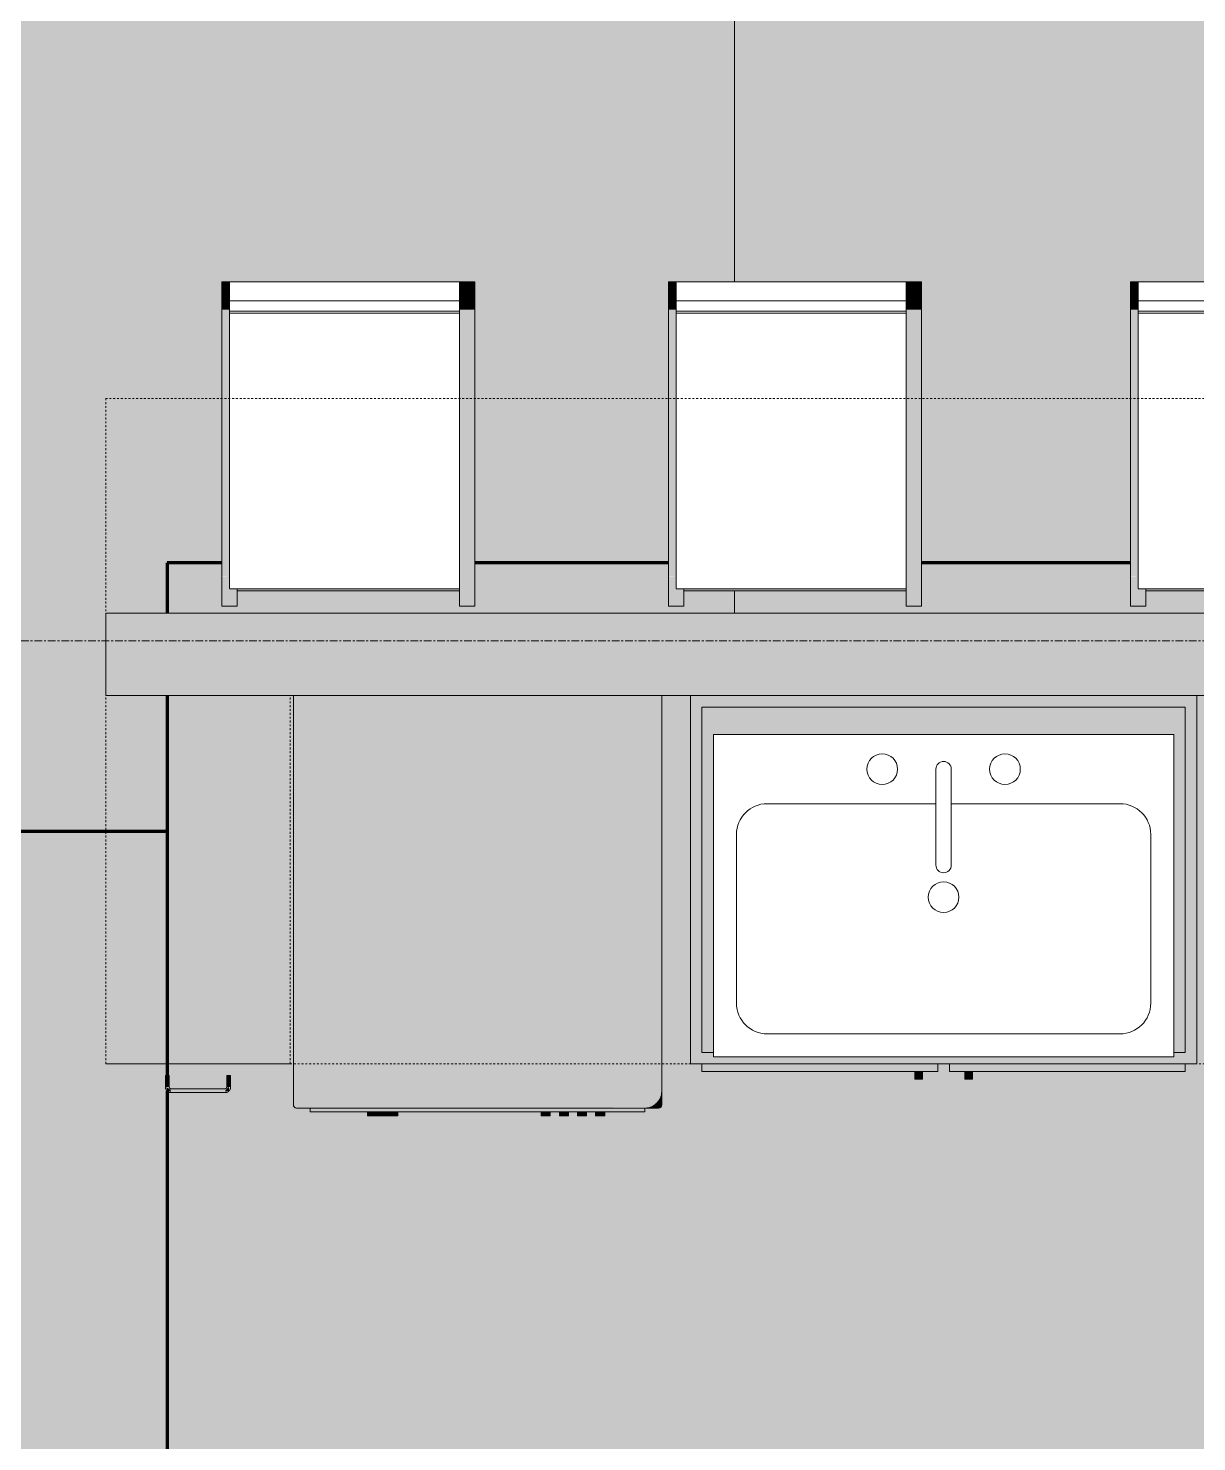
# Model space of a CAD drawing. Header units: inches. Extents: x -4218 to -1814, y 9706 to 12426.
# Drawn here: x -2758.4 to -2682.2, y 11795 to 11887.1 of the extents above; entities that cross this region are included whole.
import ezdxf

# ---------------------------------------------------------------- set-up
doc = ezdxf.new("R2010")
doc.units = ezdxf.units.IN
doc.header["$MEASUREMENT"] = 0
doc.linetypes.add('Dash', pattern=[0.25, 0.125, -0.125])
doc.linetypes.add('Grid Line 1_2_', pattern=[0.875, 0.5, -0.125, 0.125, -0.125])
for name, color, linetype, lineweight in [('0-1', 7, 'Continuous', 5), ('0-2', 10, 'Continuous', 13), ('A-AREA-1', 130, 'Continuous', 70), ('A-AREA-PATT-4', 41, 'Continuous', 9), ('A-FLOR-1', 10, 'Continuous', 13), ('A-WALL-1', 8, 'Continuous', 5), ('A-WALL-3', 10, 'Continuous', 13), ('I-FURN-1', 7, 'Continuous', 9), ('I-FURN-2', 9, 'Continuous', 9), ('P-SANR-FIXT-2', 7, 'Continuous', 9), ('Q-CASE', 31, 'Continuous', 9), ('Q-CASE-1', 9, 'Continuous', 9), ('Q-CASE-3', 7, 'Continuous', 9), ('Q-CASE-HDLN-1', 7, 'Dash', 9), ('Q-CASE-HDLN-2', 31, 'Continuous', 9), ('Q-SPCQ-1', 7, 'Continuous', 9), ('Q-SPCQ-2', 55, 'Continuous', 9), ('S-GRID-1', 1, 'Grid Line 1_2_', 9)]:
    doc.layers.add(name, color=color, linetype=linetype, lineweight=lineweight)

# ---------------------------------------------------------------- blocks, each defined once
blk = doc.blocks.new('OD_CW_Countertop - OD_CW_Countertop-2487585-FLOOR PLAN - 2ND FLOOR')
at = {"layer": 'Q-CASE-HDLN-1'}
for p, q in [((109.338, 24), (0.738, 24)), ((0.738, 24), (0.738, -19.375)), ((0.738, -19.375), (97.088, -19.375))]:
    blk.add_line(p, q, dxfattribs=at)
blk = doc.blocks.new('Sink Kitchen-Single - 30_ x 21_-366345-FLOOR PLAN - 2ND FLOOR')
at = {"layer": 'P-SANR-FIXT-2'}
for p, q in [((15.618, 10.592), (-14.382, 10.592)), ((-14.382, 10.592), (-14.382, -10.408)), ((15.618, -10.408), (15.618, 10.592)), ((0.118, 8.342), (0.118, 2.092)), ((1.118, 8.342), (1.118, 2.092)), ((0.118, 6.092), (-10.882, 6.092)), ((12.118, 6.092), (1.118, 6.092)), ((-12.882, 4.092), (-12.882, -6.908)), ((14.118, -6.908), (14.118, 4.092)), ((-10.882, -8.908), (12.118, -8.908)), ((-14.382, -10.408), (15.618, -10.408))]:
    blk.add_line(p, q, dxfattribs=at)
for centre, radius, start, end in [((-3.382, 8.342), 1, 360, 180), ((4.618, 8.342), 1, 360, 180), ((-3.382, 8.342), 1, 180, 0), ((0.618, 8.342), 0.5, 360, 180), ((4.618, 8.342), 1, 180, 360), ((-10.882, 4.092), 2, 90, 180), ((12.118, 4.092), 2, 360, 90), ((0.618, 2.092), 0.5, 180, 0), ((0.618, 0), 1, 360, 180), ((0.618, 0), 1, 180, 0), ((-10.882, -6.908), 2, 180, 270), ((12.118, -6.908), 2, 270, 0)]:
    blk.add_arc(centre, radius, start, end, dxfattribs=at)
blk = doc.blocks.new('Dishwasher_15404 - 34_ counter-547918-FLOOR PLAN - 2ND FLOOR')
at = {"layer": 'Q-SPCQ-2'}
for points in [[(26.678, 0), (26.875, 0.197), (26.838, 23.206), (26.678, 23.533), (26.561, 23.686), (26.299, 23.873), (26.081, 23.963), (25.803, 24), (0, 24), (0, 0), (23.201, 0)], [(26.875, 22.928), (26.875, 23.803), (26.817, 23.942), (26.588, 24), (26.081, 23.963), (26.339, 23.856), (26.561, 23.686), (26.731, 23.464), (26.838, 23.206)], [(27.125, 1.093), (27.125, 22.907), (26.875, 22.907), (26.875, 1.093)], [(27.375, 19.693), (27.375, 20.284), (27.125, 20.284), (27.125, 19.693)], [(27.375, 18.512), (27.375, 19.103), (27.125, 19.103), (27.125, 18.512)], [(27.375, 17.331), (27.375, 17.922), (27.125, 17.922), (27.125, 17.331)], [(27.375, 16.15), (27.375, 16.741), (27.125, 16.741), (27.125, 16.15)], [(27.375, 5.808), (27.375, 6.793), (27.125, 6.759), (27.125, 5.808)], [(27.375, 4.824), (27.375, 5.808), (27.125, 5.808), (27.125, 4.824)]]:
    blk.add_hatch(color=256, dxfattribs=at).paths.add_polyline_path(points, flags=0)
at = {"layer": 'Q-SPCQ-1'}
for p, q in [((25.803, 24), (0, 24)), ((26.678, 24), (25.803, 24)), ((26.875, 22.928), (26.875, 23.803)), ((26.875, 0.197), (26.875, 22.928)), ((26.875, 22.907), (27.125, 22.907)), ((27.125, 22.907), (27.125, 1.093)), ((27.375, 20.284), (27.125, 20.284)), ((27.375, 20.284), (27.375, 19.693)), ((27.125, 19.693), (27.375, 19.693)), ((27.375, 19.103), (27.125, 19.103)), ((27.125, 18.512), (27.375, 18.512)), ((27.375, 19.103), (27.375, 18.512)), ((27.375, 17.922), (27.125, 17.922)), ((27.375, 17.922), (27.375, 17.331)), ((27.125, 17.331), (27.375, 17.331)), ((27.375, 16.741), (27.125, 16.741)), ((27.375, 16.741), (27.375, 16.15)), ((27.125, 16.15), (27.375, 16.15)), ((27.375, 6.793), (27.125, 6.793)), ((27.375, 6.793), (27.375, 5.808)), ((27.375, 5.808), (27.375, 4.824)), ((27.125, 4.824), (27.375, 4.824)), ((26.875, 1.093), (27.125, 1.093)), ((0, 0), (26.678, 0))]:
    blk.add_line(p, q, dxfattribs=at)
for centre, radius, start, end in [((25.803, 22.928), 1.072, 360, 90), ((26.678, 23.803), 0.197, 0, 90), ((26.678, 0.197), 0.197, 270, 360), ((26.678, 0.197), 0.197, 270, 345)]:
    blk.add_arc(centre, radius, start, end, dxfattribs=at)
blk = doc.blocks.new('Bar_Stool_6722_1_ - Bar_Stool_6722_1_-1229311-FLOOR PLAN - 2ND FLOOR')
at = {"layer": 'I-FURN-2'}
for points in [[(1, 19.223), (1, 21.133), (0, 21.133), (0, 19.214), (1, 19.214)], [(16.5, 19.692), (16.5, 21.133), (15.5, 21.133), (15.5, 19.986), (16, 19.986), (16, 19.214), (16.5, 19.238), (16.5, 19.621)], [(15.5, 20.057), (15.5, 20.135), (1, 20.135), (1, 19.986), (15.5, 19.986)], [(0.5, 18.077), (0.5, 19.214), (0, 19.214), (0, 17.718), (0.5, 17.718)], [(1, 18.709), (1, 19.214), (0.5, 19.214), (0.5, 17.718), (1, 17.718), (1, 18.437)], [(16.5, 18.709), (16.5, 19.214), (16, 19.214), (16, 17.718), (16.5, 17.718), (16.5, 18.648)], [(1, 17.718), (0, 17.718), (0, 1.78), (1, 1.78), (1, 17.634)], [(16.5, 1.78), (16.5, 17.718), (16, 17.718), (16, 1.78)], [(1, 1.78), (0, 1.78), (0, 0.985), (1, 0.985), (1, 1.73)], [(1, 0.46), (1, 0.985), (0, 0.985), (0, 0), (1, 0), (1, 0.303)], [(16.5, 1.251), (16.5, 1.78), (16, 1.78), (16, 0.985), (16.5, 0.985), (16.5, 1.241)], [(16.5, 0.46), (16.5, 0.985), (16, 0.985), (16, 0), (16.5, 0), (16.5, 0.313)]]:
    blk.add_hatch(color=256, dxfattribs=at).paths.add_polyline_path(points, flags=0)
at = {"layer": 'I-FURN-1'}
for p, q in [((0, 19.214), (0, 21.133)), ((1, 21.133), (0, 21.133)), ((1, 21.133), (1, 20.135)), ((15.5, 20.135), (15.5, 21.133)), ((16.5, 21.133), (15.5, 21.133)), ((16.5, 21.133), (16.5, 19.214)), ((1, 20.135), (15.5, 20.135)), ((1, 20.135), (1, 20.057)), ((1, 20.057), (1, 19.986)), ((16, 19.999), (1, 19.999)), ((1, 19.886), (1, 19.986)), ((1, 17.634), (1, 19.886)), ((15.5, 20.057), (15.5, 20.135)), ((15.5, 19.983), (15.5, 20.057)), ((16, 19.986), (16, 19.886)), ((16, 19.886), (16, 17.634)), ((0, 17.718), (0, 19.214)), ((16.5, 19.214), (16.5, 17.718)), ((0, 1.78), (0, 17.718)), ((1, 2.034), (1, 17.634)), ((16, 17.634), (16, 2.034)), ((16.5, 17.718), (16.5, 1.78)), ((1, 1.906), (1, 2.034)), ((16, 2.034), (1, 2.034)), ((1, 1.241), (1, 1.906)), ((16, 1.906), (1, 1.906)), ((16, 2.034), (16, 1.906)), ((16, 1.906), (16, 1.241)), ((1, 1.78), (0, 1.78)), ((0, 1.78), (0, 0.985)), ((1, 0.985), (0, 0.985)), ((0, 0.985), (0, 0)), ((1, 0), (1, 1.241)), ((1, 1.241), (16, 1.241)), ((16.5, 1.78), (16, 1.78)), ((16, 1.241), (16, 0)), ((16.5, 0.985), (16, 0.985)), ((16.5, 0.985), (16.5, 1.78)), ((16.5, 0), (16.5, 0.985)), ((0, 0), (1, 0)), ((16, 0), (16.5, 0)), ((1, 0), (16, 0))]:
    blk.add_line(p, q, dxfattribs=at)
blk = doc.blocks.new('Vanity Cabinet-Double Door - 33_-2164608-FLOOR PLAN - 2ND FLOOR')
at = {"layer": 'Q-CASE-1'}
for points in [[(-15.762, -24), (-15.012, -23.25), (-15.012, -0.75), (-15.762, 0), (-15.762, -23.25)], [(16.407, -0.75), (16.488, -0.75), (17.238, 0), (-15.762, 0), (-15.012, -0.75), (-0.476, -0.75)], [(17.238, -24), (17.238, 0), (16.488, -0.75), (16.488, -23.25)], [(15.738, -23.25), (16.488, -23.25), (16.488, -0.75), (-15.012, -0.75), (-15.012, -23.25), (-14.262, -23.25), (-14.262, -2.541), (15.738, -2.541), (15.738, -5.553)], [(16.488, -24), (17.238, -24), (16.488, -23.25), (15.738, -23.25), (15.738, -23.541), (-14.262, -23.541), (-14.262, -23.25), (-15.012, -23.25), (-15.762, -24), (16.407, -24)], [(-15.012, -24.5), (0.363, -24.5), (0.363, -24), (-15.012, -24)], [(-1.137, -25), (-0.637, -25), (-0.637, -24.5), (-1.137, -24.5)], [(16.407, -24.5), (16.488, -24.5), (16.488, -24), (1.113, -24), (1.113, -24.5), (15.738, -24.5)], [(2.613, -25), (2.613, -24.5), (2.113, -24.5), (2.113, -25)]]:
    blk.add_hatch(color=256, dxfattribs=at).paths.add_polyline_path(points, flags=0)
at = {"layer": 'Q-CASE-3'}
for p, q in [((-15.762, -24), (-15.762, 0)), ((-15.762, 0), (-15.762, -24)), ((17.238, 0), (17.238, -24)), ((17.238, -24), (17.238, 0)), ((-15.012, -0.75), (-15.012, -23.25)), ((16.488, -0.75), (-15.012, -0.75)), ((16.488, -23.25), (16.488, -0.75)), ((-15.012, -23.25), (-14.262, -23.25)), ((15.738, -23.25), (16.488, -23.25)), ((17.238, -24), (-15.762, -24)), ((-15.762, -24), (17.238, -24)), ((-15.012, -24), (-15.012, -24.5)), ((0.363, -24.5), (-15.012, -24.5)), ((-1.137, -25), (-1.137, -24.5)), ((-0.637, -24.5), (-0.637, -25)), ((0.363, -24.5), (0.363, -24)), ((1.113, -24), (1.113, -24.5)), ((16.488, -24.5), (1.113, -24.5)), ((2.113, -25), (2.113, -24.5)), ((2.613, -24.5), (2.613, -25)), ((16.488, -24.5), (16.488, -24)), ((-0.637, -25), (-1.137, -25)), ((2.613, -25), (2.113, -25))]:
    blk.add_line(p, q, dxfattribs=at)
blk = doc.blocks.new('Drawer_Base_Cabinet_3_drawer_12205 - 12_-2354592-FLOOR PLAN - 2ND FLOOR')
at = {"layer": 'Q-CASE'}
for points in [[(-1.295, -25.5), (-1.142, -25.5), (-1.174, -24.75), (-1.383, -24.75), (-1.351, -25.5), (-1.325, -25.5)], [(2.738, -25.5), (2.858, -25.5), (2.826, -24.75), (2.617, -24.75), (2.649, -25.5), (2.705, -25.5)], [(-1.012, -25.812), (-1.047, -25.687), (-1.325, -25.5), (-1.262, -25.768), (-1.181, -25.782)], [(-1.012, -25.875), (2.488, -25.838), (2.488, -25.625), (-1.012, -25.662), (-1.012, -25.871)], [(2.488, -25.812), (2.756, -25.75), (2.77, -25.5), (2.675, -25.535), (2.488, -25.782)]]:
    blk.add_hatch(color=256, dxfattribs=at).paths.add_polyline_path(points, flags=0)
at = {"layer": 'Q-CASE-HDLN-1'}
for p, q in [((6.738, 0), (-5.262, 0)), ((-5.262, -24), (-5.262, 0)), ((6.738, -24), (6.738, 0)), ((6.738, -24), (-5.262, -24))]:
    blk.add_line(p, q, dxfattribs=at)
at = {"layer": 'Q-CASE-HDLN-2'}
for p, q in [((-1.387, -24.75), (-1.387, -25.5)), ((-1.387, -24.75), (-1.383, -24.75)), ((-1.383, -24.75), (-1.387, -24.75)), ((-1.387, -24.75), (-1.387, -25.5)), ((-1.387, -24.75), (-1.383, -24.75)), ((-1.383, -24.75), (-1.387, -24.75)), ((-1.387, -24.75), (-1.387, -25.5)), ((-1.387, -24.75), (-1.137, -24.75)), ((-1.383, -24.75), (-1.387, -24.75)), ((-1.142, -24.75), (-1.137, -24.75)), ((-1.137, -24.75), (-1.142, -24.75)), ((-1.142, -24.75), (-1.137, -24.75)), ((-1.137, -24.75), (-1.142, -24.75)), ((-1.137, -24.75), (-1.142, -24.75)), ((-1.137, -25.5), (-1.137, -24.75)), ((-1.137, -25.5), (-1.137, -24.75)), ((-1.137, -25.5), (-1.137, -24.75)), ((2.613, -24.75), (2.613, -25.5)), ((2.617, -24.75), (2.613, -24.75)), ((2.613, -24.75), (2.617, -24.75)), ((2.613, -24.75), (2.613, -25.5)), ((2.617, -24.75), (2.613, -24.75)), ((2.613, -24.75), (2.617, -24.75)), ((2.613, -24.75), (2.613, -25.5)), ((2.617, -24.75), (2.613, -24.75)), ((2.613, -24.75), (2.863, -24.75)), ((2.863, -24.75), (2.858, -24.75)), ((2.858, -24.75), (2.863, -24.75)), ((2.863, -24.75), (2.858, -24.75)), ((2.858, -24.75), (2.863, -24.75)), ((2.863, -24.75), (2.858, -24.75)), ((2.863, -25.5), (2.863, -24.75)), ((2.863, -25.5), (2.863, -24.75)), ((2.863, -25.5), (2.863, -24.75)), ((2.488, -25.625), (-1.012, -25.625)), ((-1.012, -25.875), (2.488, -25.875))]:
    blk.add_line(p, q, dxfattribs=at)
at = {"layer": 'Q-CASE-HDLN-2', "flags": 128}
for points in [[(-1.387, -25.5), (-1.387, -25.515), (-1.386, -25.53), (-1.385, -25.545), (-1.383, -25.56), (-1.38, -25.575), (-1.377, -25.589), (-1.373, -25.604), (-1.368, -25.618), (-1.363, -25.632), (-1.358, -25.646), (-1.352, -25.66), (-1.345, -25.673), (-1.338, -25.686), (-1.33, -25.699), (-1.322, -25.712), (-1.313, -25.724), (-1.304, -25.736), (-1.294, -25.747), (-1.284, -25.758)], [(-1.387, -25.5), (-1.387, -25.515), (-1.386, -25.53), (-1.385, -25.545), (-1.383, -25.56), (-1.38, -25.575), (-1.377, -25.589), (-1.373, -25.604), (-1.368, -25.618), (-1.363, -25.632), (-1.358, -25.646), (-1.352, -25.66), (-1.345, -25.673), (-1.338, -25.686), (-1.33, -25.699), (-1.322, -25.712), (-1.313, -25.724), (-1.304, -25.736), (-1.294, -25.747), (-1.284, -25.758)], [(-1.387, -25.5), (-1.387, -25.515), (-1.386, -25.53), (-1.385, -25.545), (-1.383, -25.56), (-1.38, -25.575), (-1.377, -25.589), (-1.373, -25.604), (-1.368, -25.618), (-1.363, -25.632), (-1.358, -25.646), (-1.352, -25.66), (-1.345, -25.673), (-1.338, -25.686), (-1.33, -25.699), (-1.322, -25.712), (-1.313, -25.724), (-1.304, -25.736), (-1.294, -25.747), (-1.284, -25.758), (-1.274, -25.769), (-1.263, -25.779), (-1.251, -25.789), (-1.239, -25.798), (-1.227, -25.807), (-1.215, -25.816), (-1.202, -25.823), (-1.189, -25.831), (-1.176, -25.838), (-1.162, -25.844), (-1.148, -25.85), (-1.134, -25.855), (-1.12, -25.859), (-1.105, -25.863), (-1.091, -25.867), (-1.076, -25.87), (-1.061, -25.872), (-1.046, -25.873), (-1.031, -25.875), (-1.016, -25.875), (-1.012, -25.875)], [(-1.263, -25.779), (-1.251, -25.789), (-1.239, -25.798), (-1.227, -25.807), (-1.215, -25.816), (-1.202, -25.823), (-1.189, -25.831), (-1.176, -25.838), (-1.162, -25.844), (-1.148, -25.85), (-1.134, -25.855), (-1.12, -25.859), (-1.105, -25.863), (-1.091, -25.867), (-1.076, -25.87), (-1.061, -25.872), (-1.046, -25.873), (-1.031, -25.875), (-1.016, -25.875), (-1.012, -25.875)], [(-1.263, -25.779), (-1.251, -25.789), (-1.239, -25.798), (-1.227, -25.807), (-1.215, -25.816), (-1.202, -25.823), (-1.189, -25.831), (-1.176, -25.838), (-1.162, -25.844), (-1.148, -25.85), (-1.134, -25.855), (-1.12, -25.859), (-1.105, -25.863), (-1.091, -25.867), (-1.076, -25.87), (-1.061, -25.872), (-1.046, -25.873), (-1.031, -25.875), (-1.016, -25.875), (-1.012, -25.875)], [(-1.012, -25.625), (-1.017, -25.625), (-1.022, -25.625), (-1.027, -25.624), (-1.032, -25.623), (-1.037, -25.623), (-1.042, -25.621), (-1.047, -25.62), (-1.052, -25.619), (-1.056, -25.617), (-1.061, -25.615), (-1.066, -25.613), (-1.07, -25.611), (-1.074, -25.608), (-1.079, -25.606), (-1.083, -25.603), (-1.087, -25.6), (-1.091, -25.597), (-1.095, -25.594), (-1.098, -25.591), (-1.102, -25.587), (-1.105, -25.583), (-1.109, -25.58), (-1.112, -25.576), (-1.115, -25.572), (-1.117, -25.568), (-1.12, -25.563), (-1.123, -25.559), (-1.125, -25.554), (-1.127, -25.55), (-1.129, -25.545), (-1.131, -25.541), (-1.132, -25.536), (-1.133, -25.531), (-1.135, -25.526), (-1.135, -25.521), (-1.136, -25.516), (-1.137, -25.511), (-1.137, -25.506), (-1.137, -25.501), (-1.137, -25.5)], [(-1.012, -25.625), (-1.017, -25.625), (-1.022, -25.625), (-1.027, -25.624), (-1.032, -25.623), (-1.037, -25.623), (-1.042, -25.621), (-1.047, -25.62), (-1.052, -25.619), (-1.056, -25.617), (-1.061, -25.615), (-1.066, -25.613), (-1.07, -25.611), (-1.074, -25.608), (-1.079, -25.606), (-1.083, -25.603), (-1.087, -25.6), (-1.091, -25.597), (-1.095, -25.594), (-1.098, -25.591), (-1.102, -25.587), (-1.105, -25.583), (-1.109, -25.58), (-1.112, -25.576), (-1.115, -25.572), (-1.117, -25.568), (-1.12, -25.563), (-1.123, -25.559), (-1.125, -25.554), (-1.127, -25.55), (-1.129, -25.545), (-1.131, -25.541), (-1.132, -25.536), (-1.133, -25.531), (-1.135, -25.526), (-1.135, -25.521), (-1.136, -25.516), (-1.137, -25.511), (-1.137, -25.506), (-1.137, -25.501), (-1.137, -25.5)], [(-1.012, -25.625), (-1.017, -25.625), (-1.022, -25.625), (-1.027, -25.624), (-1.032, -25.623), (-1.037, -25.623), (-1.042, -25.621), (-1.047, -25.62), (-1.052, -25.619), (-1.056, -25.617), (-1.061, -25.615), (-1.066, -25.613), (-1.07, -25.611), (-1.074, -25.608), (-1.079, -25.606), (-1.083, -25.603), (-1.087, -25.6), (-1.091, -25.597), (-1.095, -25.594), (-1.098, -25.591), (-1.102, -25.587), (-1.105, -25.583), (-1.109, -25.58), (-1.112, -25.576), (-1.115, -25.572), (-1.117, -25.568), (-1.12, -25.563), (-1.123, -25.559), (-1.125, -25.554), (-1.127, -25.55), (-1.129, -25.545), (-1.131, -25.541), (-1.132, -25.536), (-1.133, -25.531), (-1.135, -25.526), (-1.135, -25.521), (-1.136, -25.516), (-1.137, -25.511), (-1.137, -25.506), (-1.137, -25.501), (-1.137, -25.5)], [(2.488, -25.875), (2.503, -25.875), (2.518, -25.874), (2.533, -25.872), (2.547, -25.87), (2.562, -25.868), (2.577, -25.864), (2.591, -25.86), (2.606, -25.856), (2.62, -25.851), (2.634, -25.845), (2.647, -25.839), (2.661, -25.833), (2.674, -25.825), (2.687, -25.818), (2.699, -25.81), (2.712, -25.801), (2.724, -25.792), (2.735, -25.782), (2.746, -25.772), (2.757, -25.761), (2.767, -25.75), (2.777, -25.739), (2.786, -25.727), (2.795, -25.715), (2.803, -25.703), (2.811, -25.69), (2.818, -25.677), (2.825, -25.663), (2.832, -25.65), (2.837, -25.636), (2.842, -25.622), (2.847, -25.608), (2.851, -25.593), (2.854, -25.578), (2.857, -25.564), (2.86, -25.549), (2.861, -25.534), (2.862, -25.519), (2.863, -25.504), (2.863, -25.5)], [(2.613, -25.5), (2.613, -25.505), (2.612, -25.51), (2.612, -25.515), (2.611, -25.52), (2.61, -25.525), (2.609, -25.53), (2.608, -25.535), (2.606, -25.539), (2.605, -25.544), (2.603, -25.549), (2.601, -25.553), (2.599, -25.558), (2.596, -25.562), (2.594, -25.566), (2.591, -25.571), (2.588, -25.575), (2.585, -25.579), (2.582, -25.582), (2.578, -25.586), (2.575, -25.59), (2.571, -25.593), (2.567, -25.596), (2.563, -25.599), (2.559, -25.602), (2.555, -25.605), (2.551, -25.608), (2.547, -25.61), (2.542, -25.613), (2.538, -25.615), (2.533, -25.617), (2.528, -25.618), (2.524, -25.62), (2.519, -25.621), (2.514, -25.622), (2.509, -25.623), (2.504, -25.624), (2.499, -25.624), (2.494, -25.625), (2.489, -25.625), (2.488, -25.625)], [(2.488, -25.875), (2.503, -25.875), (2.518, -25.874), (2.533, -25.872), (2.547, -25.87), (2.562, -25.868), (2.577, -25.864), (2.591, -25.86), (2.606, -25.856), (2.62, -25.851), (2.634, -25.845), (2.647, -25.839), (2.661, -25.833), (2.674, -25.825), (2.687, -25.818), (2.699, -25.81), (2.712, -25.801), (2.724, -25.792), (2.735, -25.782), (2.746, -25.772)], [(2.488, -25.875), (2.503, -25.875), (2.518, -25.874), (2.533, -25.872), (2.547, -25.87), (2.562, -25.868), (2.577, -25.864), (2.591, -25.86), (2.606, -25.856), (2.62, -25.851), (2.634, -25.845), (2.647, -25.839), (2.661, -25.833), (2.674, -25.825), (2.687, -25.818), (2.699, -25.81), (2.712, -25.801), (2.724, -25.792), (2.735, -25.782), (2.746, -25.772)], [(2.613, -25.5), (2.613, -25.505), (2.612, -25.51), (2.612, -25.515), (2.611, -25.52), (2.61, -25.525), (2.609, -25.53), (2.608, -25.535), (2.606, -25.539), (2.605, -25.544), (2.603, -25.549), (2.601, -25.553), (2.599, -25.558), (2.596, -25.562), (2.594, -25.566), (2.591, -25.571), (2.588, -25.575), (2.585, -25.579), (2.582, -25.582), (2.578, -25.586), (2.575, -25.59), (2.571, -25.593), (2.567, -25.596), (2.563, -25.599), (2.559, -25.602), (2.555, -25.605), (2.551, -25.608), (2.547, -25.61), (2.542, -25.613), (2.538, -25.615), (2.533, -25.617), (2.528, -25.618), (2.524, -25.62), (2.519, -25.621), (2.514, -25.622), (2.509, -25.623), (2.504, -25.624), (2.499, -25.624), (2.494, -25.625), (2.489, -25.625)], [(2.613, -25.5), (2.613, -25.505), (2.612, -25.51), (2.612, -25.515), (2.611, -25.52), (2.61, -25.525), (2.609, -25.53), (2.608, -25.535), (2.606, -25.539), (2.605, -25.544), (2.603, -25.549), (2.601, -25.553), (2.599, -25.558), (2.596, -25.562), (2.594, -25.566), (2.591, -25.571), (2.588, -25.575), (2.585, -25.579), (2.582, -25.582), (2.578, -25.586), (2.575, -25.59), (2.571, -25.593), (2.567, -25.596), (2.563, -25.599), (2.559, -25.602), (2.555, -25.605), (2.551, -25.608), (2.547, -25.61), (2.542, -25.613), (2.538, -25.615), (2.533, -25.617), (2.528, -25.618), (2.524, -25.62), (2.519, -25.621), (2.514, -25.622), (2.509, -25.623), (2.504, -25.624), (2.499, -25.624), (2.494, -25.625), (2.489, -25.625)], [(2.767, -25.75), (2.777, -25.739), (2.786, -25.727), (2.795, -25.715), (2.803, -25.703), (2.811, -25.69), (2.818, -25.677), (2.825, -25.663), (2.832, -25.65), (2.837, -25.636), (2.842, -25.622), (2.847, -25.608), (2.851, -25.593), (2.854, -25.578), (2.857, -25.564), (2.86, -25.549), (2.861, -25.534), (2.862, -25.519), (2.863, -25.504), (2.863, -25.5)], [(2.767, -25.75), (2.777, -25.739), (2.786, -25.727), (2.795, -25.715), (2.803, -25.703), (2.811, -25.69), (2.818, -25.677), (2.825, -25.663), (2.832, -25.65), (2.837, -25.636), (2.842, -25.622), (2.847, -25.608), (2.851, -25.593), (2.854, -25.578), (2.857, -25.564), (2.86, -25.549), (2.861, -25.534), (2.862, -25.519), (2.863, -25.504), (2.863, -25.5)]]:
    blk.add_lwpolyline(points, dxfattribs=at)
blk = doc.blocks.new('CTR - 1st Phase - Unit Layouts_rvt-1-FLOOR PLAN - 2ND FLOOR')
at = {"layer": 'A-WALL-1'}
h = blk.add_hatch(color=256, dxfattribs=at)
h.paths.add_polyline_path([(-2670.632, 11843.614), (-2656.949, 11843.614), (-2656.949, 11848.989), (-2753.299, 11848.989), (-2753.299, 11843.614), (-2682.199, 11843.614)], flags=0)
h.paths.add_polyline_path([(-2659.198, 11843.989), (-2659.198, 11844.478), (-2657.699, 11844.478), (-2657.699, 11843.989), (-2658.699, 11843.989)], flags=0)
at = {"layer": 'A-AREA-1'}
for p, q in [((-2745.75, 11852.264), (-2749.299, 11852.264)), ((-2749.299, 11852.264), (-2749.299, 11848.989)), ((-2716.629, 11852.264), (-2729.25, 11852.264)), ((-2686.508, 11852.264), (-2700.129, 11852.264)), ((-2749.299, 11843.614), (-2749.299, 11818.864)), ((-2749.299, 11834.764), (-2801.124, 11834.764)), ((-2749.299, 11817.847), (-2749.299, 11743.589))]:
    blk.add_line(p, q, dxfattribs=at)
at = {"layer": 'A-WALL-3'}
for p, q in [((-2753.299, 11848.989), (-2656.949, 11848.989)), ((-2753.299, 11848.989), (-2753.299, 11843.614)), ((-2656.949, 11843.614), (-2753.299, 11843.614))]:
    blk.add_line(p, q, dxfattribs=at)
at = {"layer": '0-2'}
for name, p, rotation in [('Bar_Stool_6722_1_ - Bar_Stool_6722_1_-1229311-FLOOR PLAN - 2ND FLOOR', (-2729.25, 11870.579), 180), ('Bar_Stool_6722_1_ - Bar_Stool_6722_1_-1229311-FLOOR PLAN - 2ND FLOOR', (-2700.129, 11870.579), 180), ('Bar_Stool_6722_1_ - Bar_Stool_6722_1_-1229311-FLOOR PLAN - 2ND FLOOR', (-2670.008, 11870.579), 180), ('Dishwasher_15404 - 34_ counter-547918-FLOOR PLAN - 2ND FLOOR', (-2741.074, 11843.614), 269.9999999999882)]:
    blk.add_blockref(name, p, dxfattribs=dict(at, rotation=rotation))
for name, p in [('OD_CW_Countertop - OD_CW_Countertop-2487585-FLOOR PLAN - 2ND FLOOR', (-2754.036, 11838.989)), ('Drawer_Base_Cabinet_3_drawer_12205 - 12_-2354592-FLOOR PLAN - 2ND FLOOR', (-2748.036, 11843.614)), ('Vanity Cabinet-Double Door - 33_-2164608-FLOOR PLAN - 2ND FLOOR', (-2699.436, 11843.614)), ('Sink Kitchen-Single - 30_ x 21_-366345-FLOOR PLAN - 2ND FLOOR', (-2699.316, 11830.481))]:
    blk.add_blockref(name, p, dxfattribs=at)
blk = doc.blocks.new('CTR - 1st Phase - Shell_rvt-1-FLOOR PLAN - 2ND FLOOR')
at = {"layer": 'A-FLOR-1'}
for p, q in [((-2712.324, 11870.579), (-2712.324, 11956.192)), ((-2712.324, 11956.192), (-2712.324, 11870.579)), ((-2712.324, 11848.989), (-2712.324, 11850.443)), ((-2712.324, 11850.443), (-2712.324, 11848.989))]:
    blk.add_line(p, q, dxfattribs=at)
at = {"layer": 'S-GRID-1'}
blk.add_line((-1814.206, 11847.189), (-4168.714, 11847.189), dxfattribs=at)

msp = doc.modelspace()

# ---------------------------------------------------------------- hatches: boundary and pattern name
at = {"layer": 'A-AREA-PATT-4'}
h = msp.add_hatch(color=256, dxfattribs=at)
h.paths.add_polyline_path([(-2743.19874, 11743.9894), (-2744.94874, 11743.9894), (-2744.94874, 11779.9894), (-2743.19874, 11779.9894), (-2743.19874, 11744.96979)], flags=0)
h.paths.add_polyline_path([(-2645.30697, 11725.9894), (-2644.69874, 11725.9894), (-2644.69874, 11740.7394), (-2656.94874, 11740.7394), (-2656.94874, 11751.2394), (-2644.69874, 11751.2394), (-2644.69874, 11752.7394), (-2656.94874, 11752.7394), (-2656.94874, 11763.2394), (-2644.69874, 11763.2394), (-2644.69874, 11764.10751), (-2645.07374, 11764.10751), (-2645.07374, 11763.9894), (-2669.07374, 11763.9894), (-2669.07374, 11793.9894), (-2644.69874, 11793.9894), (-2644.69874, 11794.7394), (-2656.94874, 11794.7394), (-2656.94874, 11796.9894), (-2668.69874, 11796.9894), (-2668.69874, 11796.4894), (-2669.24181, 11796.4894), (-2669.29106, 11796.70578), (-2669.36411, 11796.87162), (-2669.40172, 11797.15391), (-2669.44874, 11797.2394), (-2669.44874, 11805.11866), (-2670.19874, 11805.15101), (-2670.19874, 11805.1769), (-2670.46661, 11805.2394), (-2670.53713, 11805.4894), (-2670.57374, 11805.4894), (-2670.53713, 11808.9894), (-2670.51124, 11808.9894), (-2670.41874, 11809.26262), (-2670.19874, 11809.32778), (-2670.19874, 11809.36014), (-2669.44874, 11809.36014), (-2669.44874, 11817.3644), (-2669.37414, 11817.55757), (-2669.33743, 11817.81943), (-2669.25428, 11818.00344), (-2669.24181, 11818.1144), (-2668.69874, 11818.1144), (-2668.69874, 11817.4894), (-2656.94874, 11817.4894), (-2656.94874, 11829.2394), (-2644.69874, 11829.2394), (-2644.69874, 11830.7394), (-2656.94874, 11830.7394), (-2656.94874, 11841.2394), (-2644.69874, 11841.2394), (-2644.69874, 11842.7394), (-2656.94874, 11842.7394), (-2656.94874, 11843.6144), (-2682.19874, 11843.6144), (-2682.19874, 11819.6144), (-2682.94874, 11819.6144), (-2682.94874, 11819.1144), (-2696.82374, 11819.1144), (-2696.82374, 11818.6144), (-2697.32374, 11818.6144), (-2697.32374, 11819.1144), (-2698.32374, 11819.1144), (-2698.32374, 11819.6144), (-2699.07374, 11819.6144), (-2699.07374, 11819.1144), (-2700.07374, 11819.1144), (-2700.07374, 11818.6144), (-2700.57374, 11818.6144), (-2700.57374, 11819.1144), (-2714.44874, 11819.1144), (-2714.44874, 11819.6144), (-2715.19874, 11819.6144), (-2715.19874, 11843.6144), (-2717.07374, 11843.6144), (-2717.09579, 11816.883), (-2717.13139, 11816.79705), (-2717.27059, 11816.7394), (-2718.16667, 11816.71831), (-2718.16667, 11816.4894), (-2720.78984, 11816.4894), (-2720.78984, 11816.2394), (-2721.38039, 11816.2394), (-2721.38039, 11816.4894), (-2721.97095, 11816.4894), (-2721.97095, 11816.2394), (-2722.5615, 11816.2394), (-2722.5615, 11816.4894), (-2723.15205, 11816.4894), (-2723.15205, 11816.2394), (-2723.7426, 11816.2394), (-2723.7426, 11816.4894), (-2724.33315, 11816.4894), (-2724.33315, 11816.2394), (-2724.9237, 11816.2394), (-2724.9237, 11816.4894), (-2734.28119, 11816.4894), (-2734.31473, 11816.2394), (-2736.24969, 11816.2394), (-2736.24969, 11816.4894), (-2739.98079, 11816.4894), (-2739.98079, 11816.7394), (-2740.92783, 11816.7461), (-2741.07374, 11816.93625), (-2741.07374, 11843.6144), (-2753.29874, 11843.6144), (-2753.29874, 11848.9894), (-2656.94874, 11848.9894), (-2656.94874, 11853.2394), (-2644.69874, 11853.2394), (-2644.69874, 12085.1894), (-2645.54874, 12085.1894), (-2645.54874, 12109.7144), (-2801.12374, 12109.7144), (-2801.12374, 11923.5394), (-2805.87374, 11923.5394), (-2805.87374, 12077.4394), (-2806.43624, 12077.4394), (-2806.43624, 12082.1894), (-2805.87374, 12082.1894), (-2805.87374, 12109.7144), (-2825.42754, 12109.7144), (-2825.42754, 12082.1894), (-2826.43624, 12082.1894), (-2826.43624, 12077.4394), (-2831.56124, 12077.4394), (-2831.56124, 12082.1894), (-2830.17754, 12082.1894), (-2830.17754, 12109.7144), (-2835.12374, 12109.7144), (-2835.12374, 12087.4019), (-2862.99874, 12087.4019), (-2862.99874, 12109.7144), (-2863.57374, 12109.7144), (-2863.57374, 12082.1894), (-2861.56124, 12082.1894), (-2861.56124, 12077.4394), (-2868.32374, 12077.4394), (-2868.32374, 12109.7144), (-2932.52374, 12109.7144), (-2932.52374, 11855.7894), (-2904.77374, 11855.7894), (-2904.77374, 11851.0394), (-2932.52374, 11851.0394), (-2932.52374, 11793.43671), (-2924.79752, 11793.43671), (-2923.8331, 11793.30974), (-2922.9344, 11792.93749), (-2922.16268, 11792.34532), (-2921.57051, 11791.5736), (-2921.19826, 11790.67491), (-2921.07129, 11789.63418), (-2921.07129, 11788.32215), (-2918.04752, 11788.66987), (-2917.04752, 11789.86162), (-2916.04752, 11790.42839), (-2915.04752, 11790.69633), (-2914.04371, 11790.87333), (-2913.04752, 11790.96049), (-2911.05513, 11790.78618), (-2909.04752, 11790.24824), (-2907.04752, 11789.5203), (-2905.04752, 11788.58768), (-2903.04752, 11787.20025), (-2902.04752, 11786.20025), (-2901.54752, 11785.33423), (-2901.04752, 11783.96049), (-2901.04752, 11782.96049), (-2901.54752, 11781.58675), (-2902.04752, 11780.72072), (-2903.04752, 11779.72072), (-2905.04752, 11778.33329), (-2907.2099, 11777.34157), (-2909.04752, 11776.67274), (-2911.05513, 11776.1348), (-2913.04752, 11775.96049), (-2914.53799, 11776.1348), (-2915.04752, 11776.22464), (-2916.04752, 11776.49259), (-2917.04752, 11777.05935), (-2918.04752, 11778.25111), (-2921.07129, 11778.59883), (-2921.07129, 11777.21049), (-2921.19826, 11776.24607), (-2921.57051, 11775.34738), (-2922.16268, 11774.57565), (-2922.9344, 11773.98349), (-2923.88678, 11773.60417), (-2924.79752, 11773.48427), (-2932.52374, 11773.48427), (-2932.52374, 11725.9894), (-2910.01285, 11725.9894), (-2910.01285, 11761.9894), (-2905.26285, 11761.9894), (-2905.26285, 11725.9894), (-2869.26285, 11725.9894), (-2869.26285, 11779.6394), (-2864.51285, 11779.6394), (-2864.51285, 11766.7394), (-2849.83079, 11766.7394), (-2849.83079, 11761.9894), (-2864.51285, 11761.9894), (-2864.51285, 11725.9894), (-2805.89874, 11725.9894), (-2805.89874, 11743.9894), (-2803.89874, 11743.9894), (-2803.89874, 11761.9894), (-2813.83079, 11761.9894), (-2813.83079, 11766.7394), (-2799.14874, 11766.7394), (-2799.14874, 11743.9894), (-2779.19874, 11743.9894), (-2779.19874, 11742.0519), (-2778.57374, 11742.0519), (-2778.57374, 11739.9894), (-2743.82374, 11739.9894), (-2743.82374, 11742.0519), (-2743.19874, 11742.0519), (-2743.19874, 11743.9894), (-2731.92374, 11743.9894), (-2731.92374, 11725.9894), (-2688.44874, 11725.9894), (-2688.44874, 11738.2394), (-2674.94874, 11738.2394), (-2674.94874, 11725.9894), (-2672.94874, 11725.9894), (-2672.94874, 11738.2394), (-2659.44874, 11738.2394), (-2659.44874, 11725.9894), (-2653.74878, 11725.9894)], flags=0)
h.paths.add_polyline_path([(-2844.33079, 11726.7394), (-2844.33079, 11752.7394), (-2819.33079, 11752.7394), (-2819.33079, 11726.7394), (-2822.58503, 11726.7394)], flags=0)
h.paths.add_polyline_path([(-2721.68021, 11727.9894), (-2729.94874, 11727.9894), (-2729.94874, 11757.9894), (-2694.19874, 11757.9894), (-2694.19874, 11727.9894), (-2721.28328, 11727.9894)], flags=0)
h.paths.add_polyline_path([(-2676.19874, 11738.9894), (-2676.68718, 11738.9894), (-2676.68718, 11740.48865), (-2676.19874, 11740.48865), (-2676.19874, 11739.98985)], flags=0)
h.paths.add_polyline_path([(-2671.69874, 11738.9894), (-2671.69874, 11740.48865), (-2671.21029, 11740.48865), (-2671.21029, 11738.9894)], flags=0)
h.paths.add_polyline_path([(-2658.69919, 11749.50095), (-2659.19799, 11749.50095), (-2659.19799, 11749.9894), (-2657.69874, 11749.9894), (-2657.69874, 11749.50095)], flags=0)
h.paths.add_polyline_path([(-2676.88624, 11750.7394), (-2677.06948, 11750.7394), (-2677.03713, 11751.4894), (-2677.01124, 11751.4894), (-2676.9639, 11751.75456), (-2676.69874, 11751.82778), (-2676.69874, 11751.8644), (-2673.19874, 11751.82778), (-2673.19874, 11751.8019), (-2672.93086, 11751.7394), (-2672.86035, 11751.4894), (-2672.828, 11751.4894), (-2672.86035, 11750.7394), (-2673.06948, 11750.7394), (-2673.03713, 11751.4894), (-2673.01124, 11751.52403), (-2673.19874, 11751.6769), (-2673.19874, 11751.6144), (-2676.69874, 11751.65101), (-2676.73337, 11751.6769), (-2676.88624, 11751.4894), (-2676.828, 11751.4894), (-2676.86035, 11750.7394)], flags=0)
h.paths.add_polyline_path([(-2659.19799, 11753.9894), (-2659.19799, 11754.47784), (-2657.69874, 11754.47784), (-2657.69874, 11753.9894), (-2658.69919, 11753.9894)], flags=0)
h.paths.add_polyline_path([(-2928.01285, 11757.2394), (-2929.82374, 11757.2394), (-2929.82374, 11761.9894), (-2928.01285, 11761.9894), (-2928.01285, 11757.8644)], flags=0)
h.paths.add_polyline_path([(-2902.01285, 11763.68732), (-2907.01285, 11763.68732), (-2907.01285, 11763.93732), (-2931.01285, 11763.95862), (-2931.01285, 11765.18732), (-2907.01285, 11765.18732), (-2907.00315, 11765.43732), (-2905.77887, 11765.43732), (-2905.77887, 11765.6144), (-2904.27887, 11765.6144), (-2904.27887, 11765.43732), (-2889.01285, 11765.43732), (-2889.01285, 11765.18732), (-2886.01285, 11765.16602), (-2886.01285, 11763.93732), (-2889.01285, 11763.93732), (-2889.01285, 11763.68732), (-2900.39872, 11763.68732)], flags=0)
h.paths.add_polyline_path([(-2886.01285, 11765.2888), (-2887.51285, 11765.2888), (-2887.51285, 11765.6144), (-2886.01285, 11765.6144), (-2886.01285, 11765.43732)], flags=0)
h.paths.add_polyline_path([(-2670.19874, 11805.27175), (-2670.19874, 11805.36014), (-2669.44874, 11805.36014), (-2669.48817, 11809.11866), (-2670.19874, 11809.15101), (-2670.228, 11809.20578), (-2670.36035, 11808.9894), (-2670.32374, 11808.9894), (-2670.36035, 11805.4894), (-2670.41612, 11805.461), (-2670.23204, 11805.30075)], flags=0)
h.paths.add_polyline_path([(-2644.69874, 11811.2394), (-2644.69874, 11812.7394), (-2646.69874, 11812.7394), (-2646.69874, 11811.2394)], flags=0)
h.paths.add_polyline_path([(-2869.26285, 11811.6394), (-2869.26285, 11851.0394), (-2870.77374, 11851.0394), (-2870.77374, 11855.7894), (-2869.26285, 11855.7894), (-2869.26285, 11884.5394), (-2860.13624, 11884.5394), (-2860.13624, 11885.2894), (-2857.63624, 11885.2894), (-2857.63624, 11884.5394), (-2857.38624, 11884.5394), (-2857.38624, 11881.1644), (-2837.38624, 11881.1644), (-2837.38624, 11882.5394), (-2815.38624, 11882.5394), (-2815.38624, 11884.5394), (-2815.13624, 11884.5394), (-2815.13624, 11885.2894), (-2812.63624, 11885.2894), (-2812.63624, 11884.5394), (-2805.87374, 11884.5394), (-2805.87374, 11887.5394), (-2801.12374, 11887.5394), (-2801.12374, 11822.2894), (-2812.63624, 11822.2894), (-2812.63624, 11821.5394), (-2815.13624, 11821.5394), (-2815.13624, 11822.2894), (-2815.38624, 11822.2894), (-2815.38624, 11824.2894), (-2837.38624, 11824.2894), (-2837.38624, 11825.6644), (-2857.38624, 11825.6644), (-2857.38624, 11822.2894), (-2857.63624, 11822.2894), (-2857.63624, 11821.5394), (-2860.13624, 11821.5394), (-2860.13624, 11822.2894), (-2864.51285, 11822.2894), (-2864.51285, 11811.6394), (-2868.63785, 11811.6394)], flags=0)
h.paths.add_polyline_path([(-2923.88678, 11817.19688), (-2927.14874, 11817.19688), (-2927.79578, 11817.28206), (-2928.39874, 11817.53181), (-2928.9165, 11817.92911), (-2929.3138, 11818.44688), (-2929.56355, 11819.04983), (-2929.64874, 11819.69688), (-2929.64874, 11834.38192), (-2929.56355, 11835.02896), (-2929.3138, 11835.63192), (-2928.9165, 11836.14968), (-2928.39874, 11836.54698), (-2927.79578, 11836.79673), (-2927.14874, 11836.88192), (-2915.64677, 11836.88192), (-2914.78727, 11836.76876), (-2913.98634, 11836.437), (-2913.29856, 11835.90926), (-2912.77081, 11835.22148), (-2912.43397, 11834.38192), (-2912.3259, 11833.56105), (-2912.3259, 11820.69688), (-2912.48415, 11819.69688), (-2912.79481, 11818.94688), (-2913.35103, 11818.222), (-2914.0759, 11817.66579), (-2914.92004, 11817.31614), (-2915.8259, 11817.19688)], flags=0)
h.paths.add_polyline_path([(-2746.89611, 11817.7394), (-2749.04874, 11817.77601), (-2749.04874, 11817.8019), (-2749.32196, 11817.8944), (-2749.38713, 11818.1144), (-2749.41948, 11818.1144), (-2749.38713, 11818.8644), (-2749.178, 11818.8644), (-2749.21035, 11818.1144), (-2749.26512, 11818.08513), (-2749.04874, 11817.95278), (-2749.04874, 11817.9894), (-2745.54874, 11817.95278), (-2745.52034, 11817.89701), (-2745.38713, 11818.1144), (-2745.41948, 11818.1144), (-2745.38713, 11818.8644), (-2745.178, 11818.8644), (-2745.21035, 11818.1144), (-2745.23624, 11818.1144), (-2745.29874, 11817.84652), (-2745.54874, 11817.77601), (-2745.54874, 11817.7394), (-2746.60872, 11817.7394)], flags=0)
h.paths.add_polyline_path([(-2815.38624, 11825.6644), (-2815.38624, 11827.0394), (-2815.13624, 11827.0394), (-2815.13624, 11827.7894), (-2812.63624, 11827.7894), (-2812.63624, 11827.0394), (-2805.87374, 11827.0394), (-2805.87374, 11851.0394), (-2864.51285, 11851.0394), (-2864.51285, 11827.0394), (-2860.13624, 11827.0394), (-2860.13624, 11827.7894), (-2857.63624, 11827.7894), (-2857.63624, 11827.0394), (-2835.38624, 11827.0394), (-2835.38624, 11825.6644), (-2832.49593, 11825.6644)], flags=0)
h.paths.add_polyline_path([(-2658.69919, 11839.50095), (-2659.19799, 11839.50095), (-2659.19799, 11839.9894), (-2657.69874, 11839.9894), (-2657.69874, 11839.50095)], flags=0)
h.paths.add_polyline_path([(-2744.75019, 11849.44597), (-2745.75019, 11849.44597), (-2745.75019, 11870.57888), (-2729.25019, 11870.57888), (-2729.25019, 11849.44597), (-2730.25019, 11849.44597), (-2730.25019, 11850.44347), (-2744.75019, 11850.44347)], flags=0)
h.paths.add_polyline_path([(-2716.12887, 11849.44597), (-2716.62887, 11849.44597), (-2716.62887, 11870.57888), (-2700.12887, 11870.57888), (-2700.12887, 11849.44597), (-2701.12887, 11849.44597), (-2701.12887, 11850.44347), (-2715.62887, 11850.44347), (-2715.62887, 11849.44597)], flags=0)
h.paths.add_polyline_path([(-2686.50756, 11849.44597), (-2686.50756, 11870.57888), (-2670.00756, 11870.57888), (-2670.00756, 11849.44597), (-2671.00756, 11849.44597), (-2671.00756, 11850.44347), (-2685.50756, 11850.44347), (-2685.50756, 11849.44597), (-2686.00756, 11849.44597)], flags=0)
h.paths.add_polyline_path([(-2864.51285, 11855.7894), (-2805.87374, 11855.7894), (-2805.87374, 11879.7894), (-2812.63624, 11879.7894), (-2812.63624, 11879.0394), (-2815.13624, 11879.0394), (-2815.13624, 11879.7894), (-2815.38624, 11879.7894), (-2815.38624, 11881.1644), (-2835.38624, 11881.1644), (-2835.38624, 11879.7894), (-2857.63624, 11879.7894), (-2857.63624, 11879.0394), (-2860.13624, 11879.0394), (-2860.13624, 11879.7894), (-2864.51285, 11879.7894), (-2864.51285, 11877.88157)], flags=0)
h.paths.add_polyline_path([(-2658.14874, 11911.19243), (-2706.14874, 11911.19243), (-2706.14874, 11946.19243), (-2700.14874, 11946.19243), (-2700.14874, 11947.19243), (-2664.14874, 11947.19243), (-2664.14874, 11946.19243), (-2658.14874, 11946.19243), (-2658.14874, 11915.19243)], flags=0)
h.paths.add_polyline_path([(-2923.88678, 11952.73256), (-2930.58624, 11952.73256), (-2930.58624, 11970.73256), (-2912.58624, 11970.73256), (-2912.58624, 11952.73256), (-2920.8658, 11952.73256)], flags=0)
h.paths.add_polyline_path([(-2710.47374, 11956.19243), (-2745.47374, 11956.19243), (-2745.47374, 12040.19243), (-2710.47374, 12040.19243), (-2710.47374, 12034.19243), (-2709.47374, 12034.19243), (-2709.47374, 11962.19243), (-2710.47374, 11962.19243), (-2710.47374, 11958.31357)], flags=0)
h.paths.add_polyline_path([(-2661.19874, 11965.70269), (-2661.19874, 11983.70269), (-2657.19874, 11983.70269), (-2657.19874, 12019.70269), (-2661.19874, 12019.70269), (-2661.19874, 12037.70269), (-2645.07374, 12037.70269), (-2645.07374, 11965.70269), (-2657.19874, 11965.70269)], flags=0)
h.paths.add_polyline_path([(-2865.94874, 11972.6644), (-2931.08624, 11972.6644), (-2931.08624, 12050.6644), (-2851.08624, 12050.6644), (-2851.08624, 11972.6644), (-2856.35228, 11972.6644)], flags=0)
h.paths.add_polyline_path([(-2700.14874, 12049.19243), (-2700.14874, 12050.19243), (-2706.14874, 12050.19243), (-2706.14874, 12085.19243), (-2658.14874, 12085.19243), (-2658.14874, 12050.19243), (-2664.14874, 12050.19243), (-2664.14874, 12049.19243), (-2671.01384, 12049.19243)], flags=0)
h.paths.add_polyline_path([(-2930.58624, 12054.6644), (-2930.58624, 12072.6644), (-2912.58624, 12072.6644), (-2912.58624, 12054.6644), (-2923.88678, 12054.6644)], flags=0)

# ---------------------------------------------------------------- block references
at = {"layer": '0-1'}
for name in ['CTR - 1st Phase - Shell_rvt-1-FLOOR PLAN - 2ND FLOOR', 'CTR - 1st Phase - Unit Layouts_rvt-1-FLOOR PLAN - 2ND FLOOR']:
    msp.add_blockref(name, (0, 0), dxfattribs=at)

doc.saveas('drawing.dxf')
